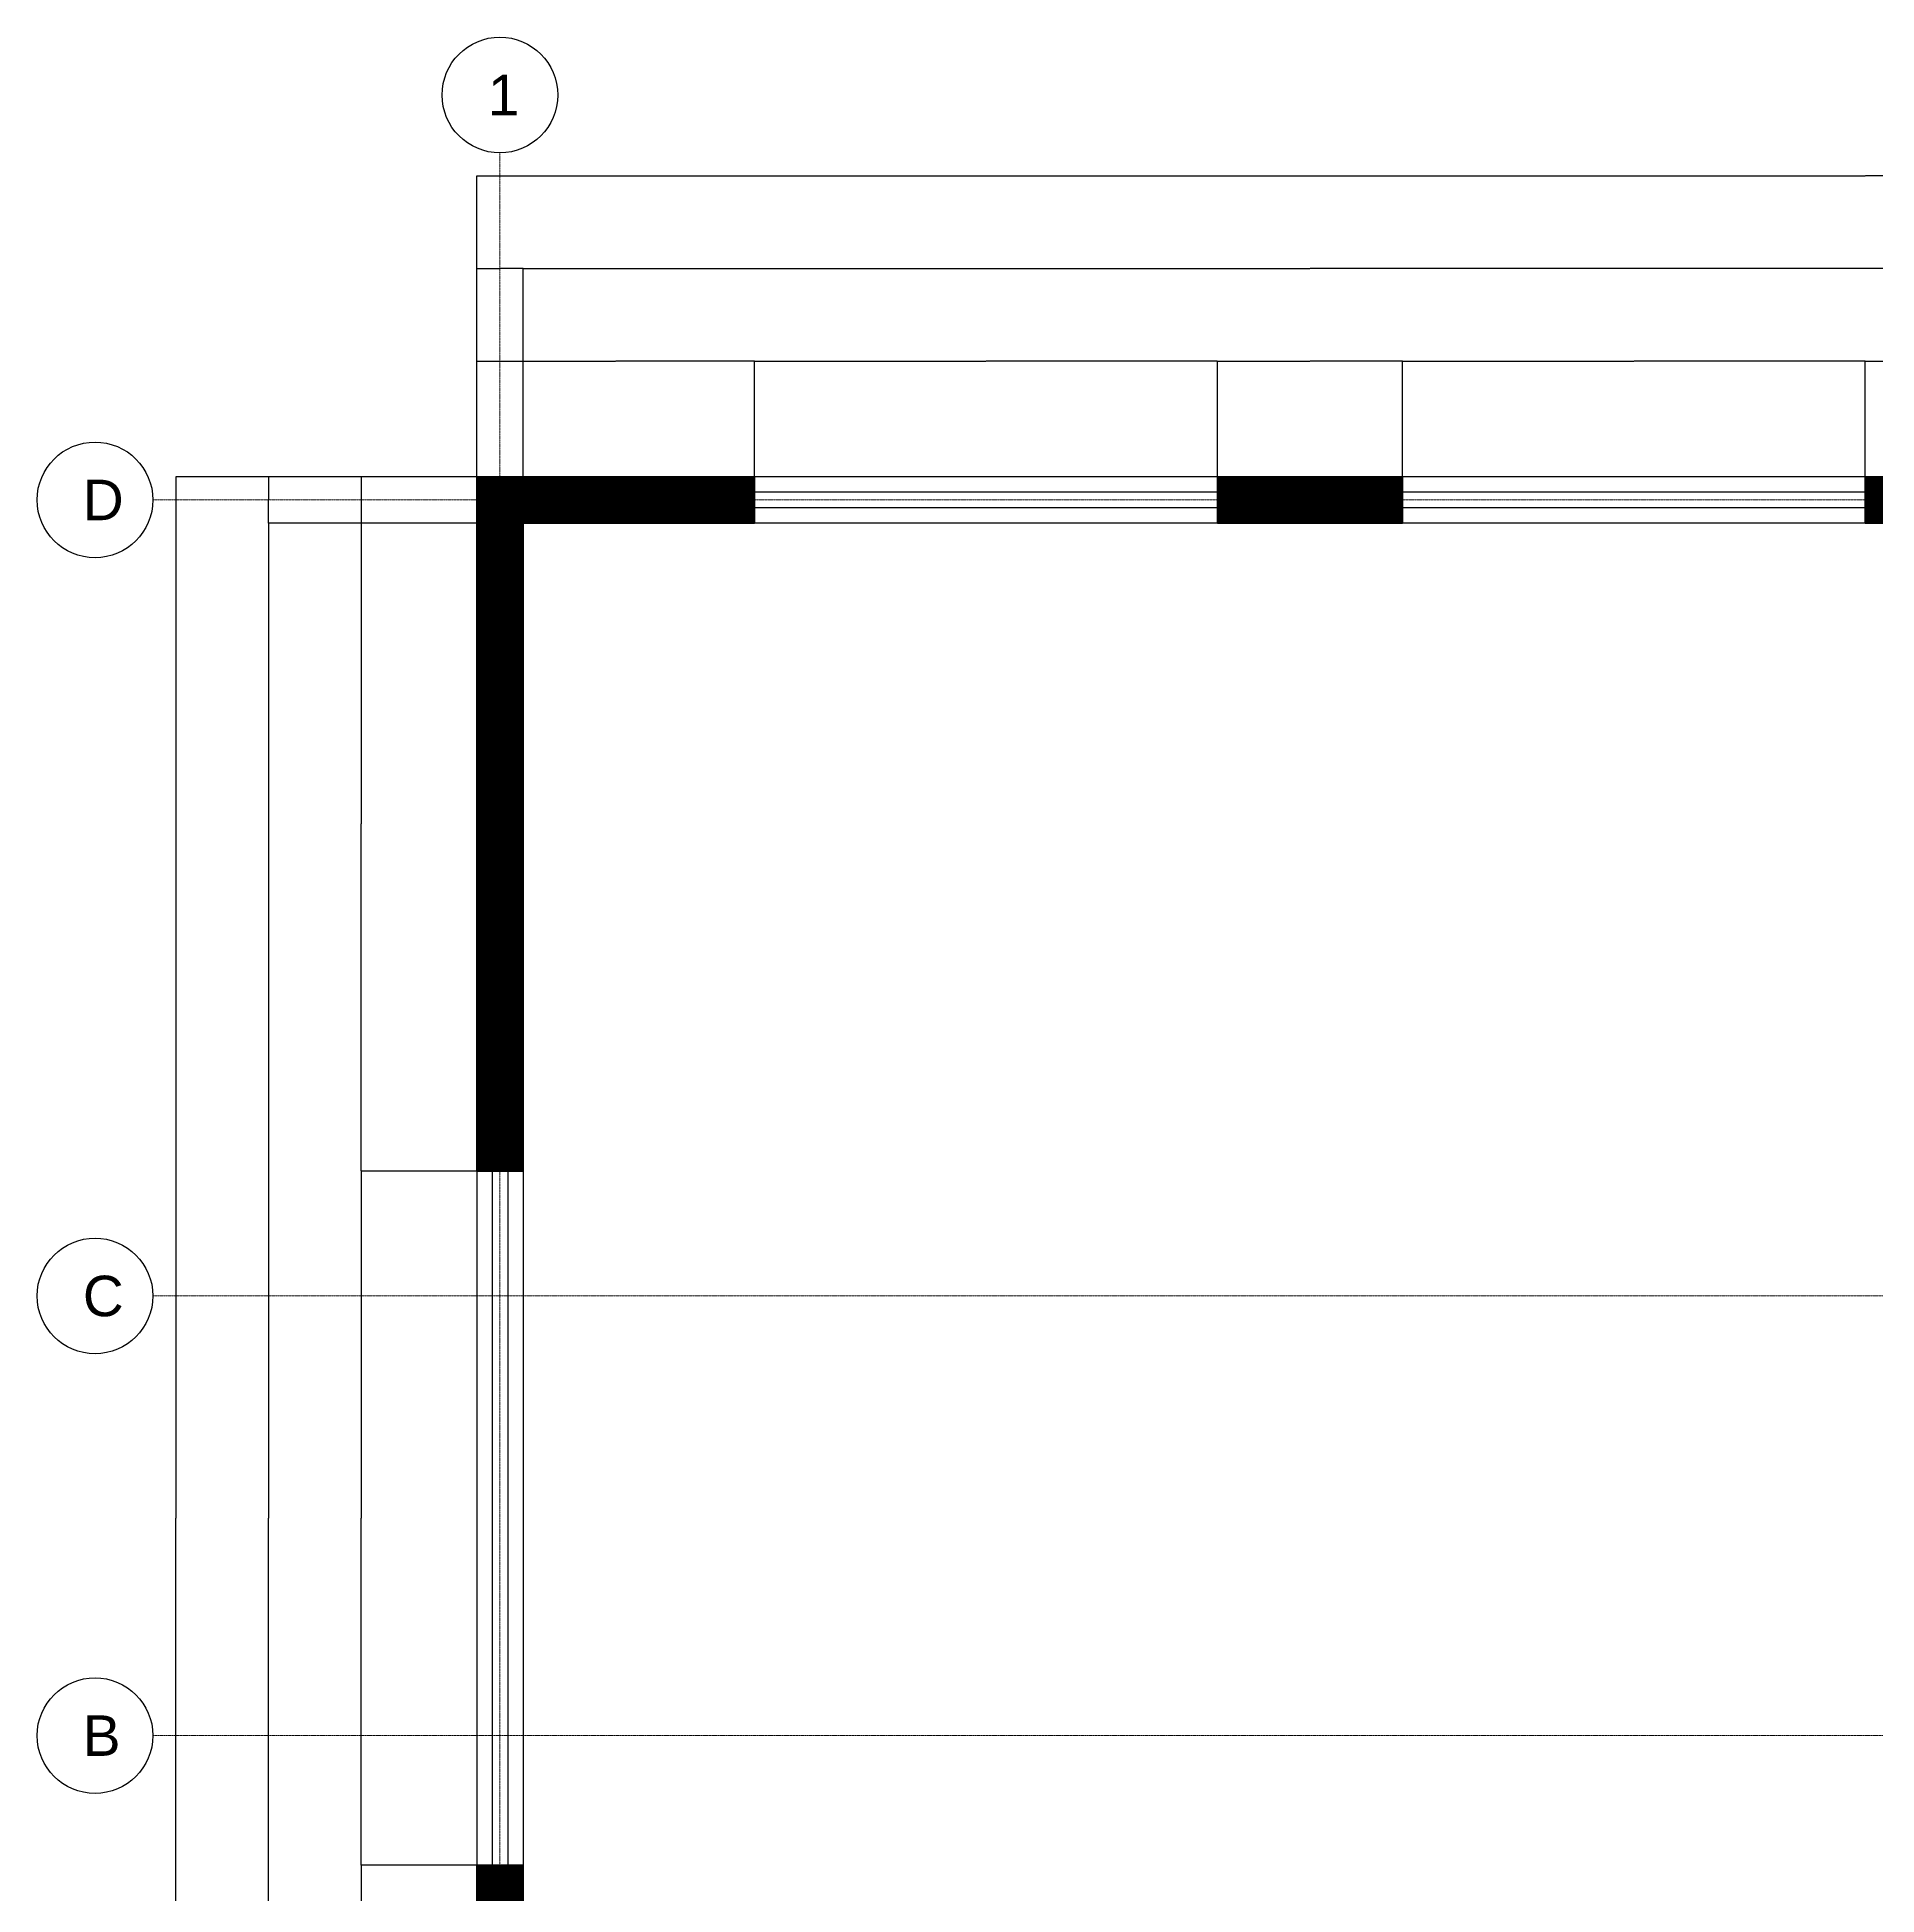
# Model space of a CAD drawing. Header units: millimetres. Extents: x -1900 to 50200, y -20000 to 10900.
# Drawn here: x -1900 to 6050, y 2872 to 10900 of the extents above; entities that cross this region are included whole.
import ezdxf

# ---------------------------------------------------------------- set-up
doc = ezdxf.new("R2010")
doc.units = ezdxf.units.MM
doc.header["$MEASUREMENT"] = 0
doc.linetypes.add('CENTER', pattern=[2, 1.25, -0.25, 0.25, -0.25])
for name, color, linetype, lineweight in [('A-DIMEN-T-N', 2, 'Continuous', 18), ('A-GRID-E-N', 1, 'CENTER', 18), ('A-SYMB-T-N', 7, 'Continuous', 25), ('A-WALL-E-N', 7, 'Continuous', 50), ('A-WALL-H-N', 8, 'Continuous', 13), ('A-WIND-E-N', 4, 'Continuous', 25)]:
    doc.layers.add(name, color=color, linetype=linetype, lineweight=lineweight)
doc.styles.get("Standard").update_dxf_attribs({"font": 'arial.ttf'})
doc.dimstyles.get("Standard").update_dxf_attribs({"dimtxt": 0.18, "dimasz": 0.18, "dimexe": 0.18, "dimexo": 0.0625, "dimgap": 0.09, "dimtad": 0, "dimtih": 1, "dimtoh": 1, "dimdec": 4, "dimzin": 0, "dimdsep": 46, "dimtxsty": 'Standard', "dimcen": 0.09, "dimadec": 0, "dimazin": 0, "dimtfac": 1, "dimtdec": 4, "dimtofl": 0, "dimtmove": 0, "dimatfit": 3, "dimfxl": 1, "dimtolj": 1, "dimtzin": 0, "dimarcsym": 0})

# ---------------------------------------------------------------- blocks, each defined once
blk = doc.blocks.new('*D14')
at = {"layer": 'A-DIMEN-T-N', "color": 0, "lineweight": -2, "transparency": 16777216}
for p, q in [((-0.1, 3000), (-500.2, 3000)), ((-500, 2999.8), (-500, 1500.2)), ((-500, 0.2), (-500, 1499.8)), ((-0.1, 0), (-500.2, 0))]:
    blk.add_line(p, q, dxfattribs=at)
at = {"layer": 'A-DIMEN-T-N', "color": 0, "transparency": 16777216}
for points in [[(-500, 2999.8), (-500, 2999.8), (-500, 3000)], [(-500, 0.2), (-500, 0.2), (-500, 0)]]:
    blk.add_solid(points, dxfattribs=at)
at = {"layer": 'Defpoints', "color": 0, "transparency": 16777216}
for p in [(-500, 3000), (0, 3000), (0, 0)]:
    blk.add_point(p, dxfattribs=at)
at = {"layer": 'A-DIMEN-T-N', "color": 0, "transparency": 16777216, "insert": (-500, 1500), "char_height": 0.18, "attachment_point": 5}
blk.add_mtext('\\A1;3000.0000', dxfattribs=at)
blk = doc.blocks.new('*D15')
at = {"layer": 'A-DIMEN-T-N', "color": 0, "lineweight": -2, "transparency": 16777216}
for p, q in [((-0.1, 6000), (-500.2, 6000)), ((-500, 5999.8), (-500, 4500.2)), ((-500, 3000.2), (-500, 4499.8)), ((-0.1, 3000), (-500.2, 3000))]:
    blk.add_line(p, q, dxfattribs=at)
at = {"layer": 'A-DIMEN-T-N', "color": 0, "transparency": 16777216}
for points in [[(-500, 5999.8), (-500, 5999.8), (-500, 6000)], [(-500, 3000.2), (-500, 3000.2), (-500, 3000)]]:
    blk.add_solid(points, dxfattribs=at)
at = {"layer": 'Defpoints', "color": 0, "transparency": 16777216}
for p in [(-500, 6000), (0, 6000), (0, 3000)]:
    blk.add_point(p, dxfattribs=at)
at = {"layer": 'A-DIMEN-T-N', "color": 0, "transparency": 16777216, "insert": (-500, 4500), "char_height": 0.18, "attachment_point": 5}
blk.add_mtext('\\A1;3000.0000', dxfattribs=at)
blk = doc.blocks.new('*D16')
at = {"layer": 'A-DIMEN-T-N', "color": 0, "lineweight": -2, "transparency": 16777216}
for p, q in [((-0.1, 9000), (-500.2, 9000)), ((-500, 8999.8), (-500, 7500.2)), ((-500, 6000.2), (-500, 7499.8)), ((-0.1, 6000), (-500.2, 6000))]:
    blk.add_line(p, q, dxfattribs=at)
at = {"layer": 'A-DIMEN-T-N', "color": 0, "transparency": 16777216}
for points in [[(-500, 8999.8), (-500, 8999.8), (-500, 9000)], [(-500, 6000.2), (-500, 6000.2), (-500, 6000)]]:
    blk.add_solid(points, dxfattribs=at)
at = {"layer": 'Defpoints', "color": 0, "transparency": 16777216}
for p in [(-500, 9000), (0, 9000), (0, 6000)]:
    blk.add_point(p, dxfattribs=at)
at = {"layer": 'A-DIMEN-T-N', "color": 0, "transparency": 16777216, "insert": (-500, 7500), "char_height": 0.18, "attachment_point": 5}
blk.add_mtext('\\A1;3000.0000', dxfattribs=at)
blk = doc.blocks.new('*D18')
at = {"layer": 'A-DIMEN-T-N', "color": 0, "lineweight": -2, "transparency": 16777216}
for p, q in [((-0.1, 8800), (-900.2, 8800)), ((-900, 8799.8), (-900, 4500.2)), ((-900, 200.2), (-900, 4499.8)), ((-0.1, 200), (-900.2, 200))]:
    blk.add_line(p, q, dxfattribs=at)
at = {"layer": 'A-DIMEN-T-N', "color": 0, "transparency": 16777216}
for points in [[(-900, 8799.8), (-900, 8799.8), (-900, 8800)], [(-900, 200.2), (-900, 200.2), (-900, 200)]]:
    blk.add_solid(points, dxfattribs=at)
at = {"layer": 'Defpoints', "color": 0, "transparency": 16777216}
for p in [(-900, 8800), (0, 8800), (0, 200)]:
    blk.add_point(p, dxfattribs=at)
at = {"layer": 'A-DIMEN-T-N', "color": 0, "transparency": 16777216, "insert": (-900, 4500), "char_height": 0.18, "attachment_point": 5}
blk.add_mtext('\\A1;8600.0000', dxfattribs=at)
blk = doc.blocks.new('*D19')
at = {"layer": 'A-DIMEN-T-N', "color": 0, "lineweight": -2, "transparency": 16777216}
for p, q in [((-0.1, 9000), (-900.2, 9000)), ((-900, 8999.8), (-900, 8900.2)), ((-900, 8800.2), (-900, 8899.8)), ((-0.1, 8800), (-900.2, 8800))]:
    blk.add_line(p, q, dxfattribs=at)
at = {"layer": 'A-DIMEN-T-N', "color": 0, "transparency": 16777216}
for points in [[(-900, 8999.8), (-900, 8999.8), (-900, 9000)], [(-900, 8800.2), (-900, 8800.2), (-900, 8800)]]:
    blk.add_solid(points, dxfattribs=at)
at = {"layer": 'Defpoints', "color": 0, "transparency": 16777216}
for p in [(-900, 9000), (0, 9000), (0, 8800)]:
    blk.add_point(p, dxfattribs=at)
at = {"layer": 'A-DIMEN-T-N', "color": 0, "transparency": 16777216, "insert": (-900, 8900), "char_height": 0.18, "attachment_point": 5}
blk.add_mtext('\\A1;200.0000', dxfattribs=at)
blk = doc.blocks.new('*D20')
at = {"layer": 'A-DIMEN-T-N', "color": 0, "lineweight": -2, "transparency": 16777216}
for p, q in [((-0.1, 9000), (-1300.2, 9000)), ((-1300, 8999.8), (-1300, 4500.2)), ((-1300, 0.2), (-1300, 4499.8)), ((-0.1, 0), (-1300.2, 0))]:
    blk.add_line(p, q, dxfattribs=at)
at = {"layer": 'A-DIMEN-T-N', "color": 0, "transparency": 16777216}
for points in [[(-1300, 8999.8), (-1300, 8999.8), (-1300, 9000)], [(-1300, 0.2), (-1300, 0.2), (-1300, 0)]]:
    blk.add_solid(points, dxfattribs=at)
at = {"layer": 'Defpoints', "color": 0, "transparency": 16777216}
for p in [(-1300, 9000), (0, 9000), (0, 0)]:
    blk.add_point(p, dxfattribs=at)
at = {"layer": 'A-DIMEN-T-N', "color": 0, "transparency": 16777216, "insert": (-1300, 4500), "char_height": 0.18, "attachment_point": 5}
blk.add_mtext('\\A1;9000.0000', dxfattribs=at)
blk = doc.blocks.new('*D21')
at = {"layer": 'A-DIMEN-T-N', "color": 0, "lineweight": -2, "transparency": 16777216}
for p, q in [((0, 9000.1), (0, 9500.2)), ((0.2, 9500), (599.3, 9500)), ((1199.8, 9500), (600.7, 9500)), ((1200, 9000.1), (1200, 9500.2))]:
    blk.add_line(p, q, dxfattribs=at)
at = {"layer": 'A-DIMEN-T-N', "color": 0, "transparency": 16777216}
for points in [[(0.2, 9500), (0.2, 9500), (0, 9500)], [(1199.8, 9500), (1199.8, 9500), (1200, 9500)]]:
    blk.add_solid(points, dxfattribs=at)
at = {"layer": 'Defpoints', "color": 0, "transparency": 16777216}
for p in [(1200, 9500), (0, 9000), (1200, 9000)]:
    blk.add_point(p, dxfattribs=at)
at = {"layer": 'A-DIMEN-T-N', "color": 0, "transparency": 16777216, "insert": (600, 9500), "char_height": 0.18, "attachment_point": 5}
blk.add_mtext('\\A1;1200.0000', dxfattribs=at)
blk = doc.blocks.new('*D22')
at = {"layer": 'A-DIMEN-T-N', "color": 0, "lineweight": -2, "transparency": 16777216}
for p, q in [((1200, 9000.1), (1200, 9500.2)), ((1200.2, 9500), (2199.3, 9500)), ((3199.8, 9500), (2200.7, 9500)), ((3200, 9000.1), (3200, 9500.2))]:
    blk.add_line(p, q, dxfattribs=at)
at = {"layer": 'A-DIMEN-T-N', "color": 0, "transparency": 16777216}
for points in [[(1200.2, 9500), (1200.2, 9500), (1200, 9500)], [(3199.8, 9500), (3199.8, 9500), (3200, 9500)]]:
    blk.add_solid(points, dxfattribs=at)
at = {"layer": 'Defpoints', "color": 0, "transparency": 16777216}
for p in [(3200, 9500), (1200, 9000), (3200, 9000)]:
    blk.add_point(p, dxfattribs=at)
at = {"layer": 'A-DIMEN-T-N', "color": 0, "transparency": 16777216, "insert": (2200, 9500), "char_height": 0.18, "attachment_point": 5}
blk.add_mtext('\\A1;2000.0000', dxfattribs=at)
blk = doc.blocks.new('*D23')
at = {"layer": 'A-DIMEN-T-N', "color": 0, "lineweight": -2, "transparency": 16777216}
for p, q in [((3200, 9000.1), (3200, 9500.2)), ((3200.2, 9500), (3599.4, 9500)), ((3999.8, 9500), (3600.6, 9500)), ((4000, 9000.1), (4000, 9500.2))]:
    blk.add_line(p, q, dxfattribs=at)
at = {"layer": 'A-DIMEN-T-N', "color": 0, "transparency": 16777216}
for points in [[(3200.2, 9500), (3200.2, 9500), (3200, 9500)], [(3999.8, 9500), (3999.8, 9500), (4000, 9500)]]:
    blk.add_solid(points, dxfattribs=at)
at = {"layer": 'Defpoints', "color": 0, "transparency": 16777216}
for p in [(4000, 9500), (3200, 9000), (4000, 9000)]:
    blk.add_point(p, dxfattribs=at)
at = {"layer": 'A-DIMEN-T-N', "color": 0, "transparency": 16777216, "insert": (3600, 9500), "char_height": 0.18, "attachment_point": 5}
blk.add_mtext('\\A1;800.0000', dxfattribs=at)
blk = doc.blocks.new('*D24')
at = {"layer": 'A-DIMEN-T-N', "color": 0, "lineweight": -2, "transparency": 16777216}
for p, q in [((4000, 9000.1), (4000, 9500.2)), ((4000.2, 9500), (4999.3, 9500)), ((5999.8, 9500), (5000.7, 9500)), ((6000, 9000.1), (6000, 9500.2))]:
    blk.add_line(p, q, dxfattribs=at)
at = {"layer": 'A-DIMEN-T-N', "color": 0, "transparency": 16777216}
for points in [[(4000.2, 9500), (4000.2, 9500), (4000, 9500)], [(5999.8, 9500), (5999.8, 9500), (6000, 9500)]]:
    blk.add_solid(points, dxfattribs=at)
at = {"layer": 'Defpoints', "color": 0, "transparency": 16777216}
for p in [(6000, 9500), (4000, 9000), (6000, 9000)]:
    blk.add_point(p, dxfattribs=at)
at = {"layer": 'A-DIMEN-T-N', "color": 0, "transparency": 16777216, "insert": (5000, 9500), "char_height": 0.18, "attachment_point": 5}
blk.add_mtext('\\A1;2000.0000', dxfattribs=at)
blk = doc.blocks.new('*D25')
at = {"layer": 'A-DIMEN-T-N', "color": 0, "lineweight": -2, "transparency": 16777216}
for p, q in [((6000, 9000.1), (6000, 9500.2)), ((6000.2, 9500), (7299.3, 9500)), ((8599.8, 9500), (7300.7, 9500)), ((8600, 9000.1), (8600, 9500.2))]:
    blk.add_line(p, q, dxfattribs=at)
at = {"layer": 'A-DIMEN-T-N', "color": 0, "transparency": 16777216}
for points in [[(6000.2, 9500), (6000.2, 9500), (6000, 9500)], [(8599.8, 9500), (8599.8, 9500), (8600, 9500)]]:
    blk.add_solid(points, dxfattribs=at)
at = {"layer": 'Defpoints', "color": 0, "transparency": 16777216}
for p in [(8600, 9500), (6000, 9000), (8600, 9000)]:
    blk.add_point(p, dxfattribs=at)
at = {"layer": 'A-DIMEN-T-N', "color": 0, "transparency": 16777216, "insert": (7300, 9500), "char_height": 0.18, "attachment_point": 5}
blk.add_mtext('\\A1;2600.0000', dxfattribs=at)
blk = doc.blocks.new('*D28')
at = {"layer": 'A-DIMEN-T-N', "color": 0, "lineweight": -2, "transparency": 16777216}
for p, q in [((0, 9000.1), (0, 9900.2)), ((0.2, 9900), (99.4, 9900)), ((199.8, 9900), (100.6, 9900)), ((200, 9000.1), (200, 9900.2))]:
    blk.add_line(p, q, dxfattribs=at)
at = {"layer": 'A-DIMEN-T-N', "color": 0, "transparency": 16777216}
for points in [[(0.2, 9900), (0.2, 9900), (0, 9900)], [(199.8, 9900), (199.8, 9900), (200, 9900)]]:
    blk.add_solid(points, dxfattribs=at)
at = {"layer": 'Defpoints', "color": 0, "transparency": 16777216}
for p in [(200, 9900), (0, 9000), (200, 9000)]:
    blk.add_point(p, dxfattribs=at)
at = {"layer": 'A-DIMEN-T-N', "color": 0, "transparency": 16777216, "insert": (100, 9900), "char_height": 0.18, "attachment_point": 5}
blk.add_mtext('\\A1;200.0000', dxfattribs=at)
blk = doc.blocks.new('*D29')
at = {"layer": 'A-DIMEN-T-N', "color": 0, "lineweight": -2, "transparency": 16777216}
for p, q in [((200, 9000.0625), (200, 9900.18)), ((200.18, 9900), (3599.326412, 9900)), ((6999.82, 9900), (3600.673588, 9900)), ((7000, 9000.0625), (7000, 9900.18))]:
    blk.add_line(p, q, dxfattribs=at)
at = {"layer": 'A-DIMEN-T-N', "color": 0, "transparency": 16777216}
for points in [[(200.18, 9900.03), (200.18, 9899.97), (200, 9900)], [(6999.82, 9900.03), (6999.82, 9899.97), (7000, 9900)]]:
    blk.add_solid(points, dxfattribs=at)
at = {"layer": 'Defpoints', "color": 0, "transparency": 16777216}
for p in [(7000, 9900), (200, 9000), (7000, 9000)]:
    blk.add_point(p, dxfattribs=at)
at = {"layer": 'A-DIMEN-T-N', "color": 0, "transparency": 16777216, "insert": (3600, 9900), "char_height": 0.18, "attachment_point": 5}
blk.add_mtext('\\A1;6800.0000', dxfattribs=at)
blk = doc.blocks.new('*D33')
at = {"layer": 'A-DIMEN-T-N', "color": 0, "lineweight": -2, "transparency": 16777216}
for p, q in [((0, 9000.1), (0, 10300.2)), ((0.2, 10300), (5999.3, 10300)), ((11999.8, 10300), (6000.7, 10300)), ((12000, 9000.1), (12000, 10300.2))]:
    blk.add_line(p, q, dxfattribs=at)
at = {"layer": 'A-DIMEN-T-N', "color": 0, "transparency": 16777216}
for points in [[(0.2, 10300), (0.2, 10300), (0, 10300)], [(11999.8, 10300), (11999.8, 10300), (12000, 10300)]]:
    blk.add_solid(points, dxfattribs=at)
at = {"layer": 'Defpoints', "color": 0, "transparency": 16777216}
for p in [(12000, 10300), (0, 9000), (12000, 9000)]:
    blk.add_point(p, dxfattribs=at)
at = {"layer": 'A-DIMEN-T-N', "color": 0, "transparency": 16777216, "insert": (6000, 10300), "char_height": 0.18, "attachment_point": 5}
blk.add_mtext('\\A1;12000.0000', dxfattribs=at)

msp = doc.modelspace()

# ---------------------------------------------------------------- hatches: boundary and pattern name
at = {"layer": 'A-WALL-H-N'}
h = msp.add_hatch(dxfattribs=at)
h.set_pattern_fill('ANSI31', color=256, scale=20, style=0)
h.paths.add_polyline_path([(1200, 9000), (0, 9000), (200, 8800), (1200, 8800)])
h = msp.add_hatch(dxfattribs=at)
h.set_pattern_fill('ANSI31', color=256, scale=20, style=0)
h.paths.add_polyline_path([(0, 9000), (0, 6000), (200, 6000), (200, 8800)])
h = msp.add_hatch(dxfattribs=at)
h.set_pattern_fill('ANSI31', color=256, scale=20, style=0)
h.paths.add_polyline_path([(4000, 9000), (3200, 9000), (3200, 8800), (4000, 8800)])
h = msp.add_hatch(dxfattribs=at)
h.set_pattern_fill('ANSI31', color=256, scale=20, style=0)
h.paths.add_polyline_path([(7060, 9000), (6000, 9000), (6000, 8800), (7000, 8800)])
h = msp.add_hatch(dxfattribs=at)
h.set_pattern_fill('ANSI31', color=256, scale=20, style=0)
h.paths.add_polyline_path([(0, 3000), (0, 0), (200, 200), (200, 3000)])

# ---------------------------------------------------------------- linework, layer by layer
at = {"layer": 'A-GRID-E-N'}
for p, q in [((100, -1400), (100, 10400)), ((-1400, 8900), (13400, 8900)), ((-1400, 5460), (13400, 5460)), ((-1400, 3560), (13400, 3560))]:
    msp.add_line(p, q, dxfattribs=at)
at = {"layer": 'A-SYMB-T-N'}
for centre in [(100, 10650), (-1650, 8900), (-1650, 5460), (-1650, 3560)]:
    msp.add_circle(centre, 250, dxfattribs=at)
at = {"layer": 'A-WALL-E-N'}
for p, q in [((1200, 9000), (0, 9000)), ((0, 9000), (0, 6000)), ((1200, 8800), (1200, 9000)), ((4000, 9000), (3200, 9000)), ((3200, 8800), (3200, 9000)), ((4000, 8800), (4000, 9000)), ((8600, 9000), (6000, 9000)), ((6000, 8800), (6000, 9000)), ((1200, 8800), (200, 8800)), ((200, 8800), (200, 6000)), ((4000, 8800), (3200, 8800)), ((7000, 8800), (6000, 8800)), ((200, 6000), (0, 6000)), ((0, 3000), (0, 0)), ((200, 3000), (0, 3000)), ((200, 3000), (200, 200))]:
    msp.add_line(p, q, dxfattribs=at)
at = {"layer": 'A-WIND-E-N'}
for p, q in [((3200, 9000), (1200, 9000)), ((6000, 9000), (4000, 9000)), ((3200, 8933.33333), (1200, 8933.33333)), ((6000, 8933.33333), (4000, 8933.33333)), ((3200, 8866.66667), (1200, 8866.66667)), ((6000, 8866.66667), (4000, 8866.66667)), ((3200, 8800), (1200, 8800)), ((6000, 8800), (4000, 8800)), ((0, 6000), (0, 3000)), ((66.66667, 6000), (66.66667, 3000)), ((133.33333, 6000), (133.33333, 3000)), ((200, 6000), (200, 3000))]:
    msp.add_line(p, q, dxfattribs=at)

# ---------------------------------------------------------------- texts
at = {"layer": 'A-SYMB-T-N'}
for s, p in [('1', (47.5, 10562.5)), ('D', (-1702.5, 8812.5)), ('C', (-1702.5, 5372.5)), ('B', (-1702.5, 3472.5))]:
    msp.add_text(s, height=175, dxfattribs=at).set_placement(p)

# ---------------------------------------------------------------- dimensions: what is measured, and where the dimension line sits
at = {"layer": 'A-DIMEN-T-N'}
for base, p1, p2, picture, middle in [((12000, 10300), (0, 9000), (12000, 9000), '*D33', (6000, 10300)), ((200, 9900), (0, 9000), (200, 9000), '*D28', (100, 9900)), ((7000, 9900), (200, 9000), (7000, 9000), '*D29', (3600, 9900)), ((1200, 9500), (0, 9000), (1200, 9000), '*D21', (600, 9500)), ((3200, 9500), (1200, 9000), (3200, 9000), '*D22', (2200, 9500)), ((4000, 9500), (3200, 9000), (4000, 9000), '*D23', (3600, 9500)), ((6000, 9500), (4000, 9000), (6000, 9000), '*D24', (5000, 9500)), ((8600, 9500), (6000, 9000), (8600, 9000), '*D25', (7300, 9500))]:
    dim = msp.add_linear_dim(base=base, p1=p1, p2=p2, dimstyle='Standard', dxfattribs=at)
    dim.commit()
    dim.dimension.update_dxf_attribs({"geometry": picture, "text_midpoint": middle})
for base, p1, p2, picture, middle in [((-1300, 9000), (0, 0), (0, 9000), '*D20', (-1300, 4500)), ((-900, 9000), (0, 8800), (0, 9000), '*D19', (-900, 8900)), ((-500, 9000), (0, 6000), (0, 9000), '*D16', (-500, 7500)), ((-900, 8800), (0, 200), (0, 8800), '*D18', (-900, 4500)), ((-500, 6000), (0, 3000), (0, 6000), '*D15', (-500, 4500)), ((-500, 3000), (0, 0), (0, 3000), '*D14', (-500, 1500))]:
    dim = msp.add_linear_dim(base=base, p1=p1, p2=p2, angle=90, dimstyle='Standard', dxfattribs=at)
    dim.commit()
    dim.dimension.update_dxf_attribs({"geometry": picture, "text_midpoint": middle})

doc.saveas('drawing.dxf')
